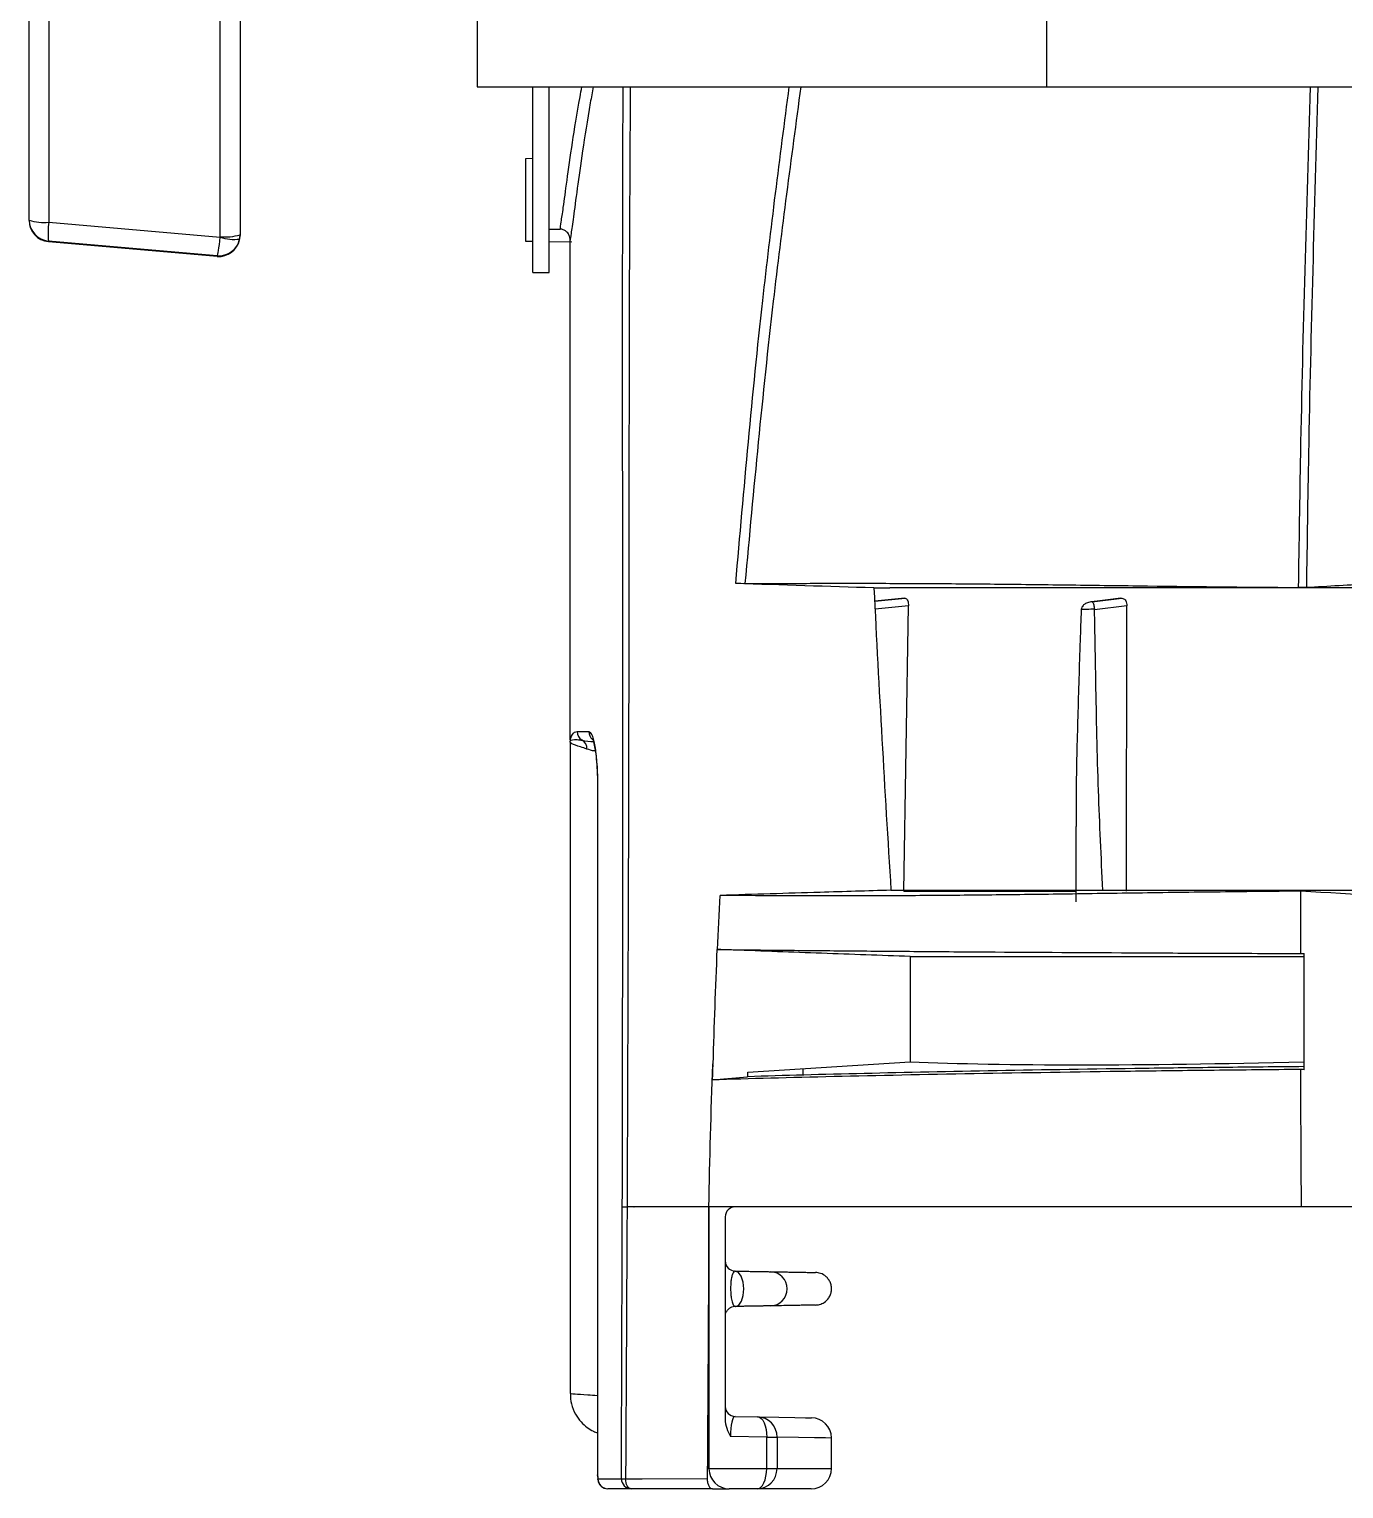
# Model space of a CAD drawing. Extents: x 9.3 to 87.2, y 1.1 to 68.8.
# Drawn here: x 32.254 to 36.15, y 54.546 to 58.873 of the extents above; entities that cross this region are included whole.
import ezdxf

# ---------------------------------------------------------------- set-up
doc = ezdxf.new("R2010")
doc.units = 0
doc.header["$MEASUREMENT"] = 0
doc.layers.add('OBJECT', color=7, linetype='CONTINUOUS')

msp = doc.modelspace()

# ---------------------------------------------------------------- linework, layer by layer
at = {"layer": 'OBJECT'}
for p, q in [((33.5815, 60.2018), (33.5815, 58.7018)), ((35.2685, 60.2018), (35.2685, 58.7018)), ((32.2535, 58.3073), (32.2535, 59.3966)), ((32.3117, 59.3899), (32.3117, 58.3006)), ((32.8197, 58.2579), (32.8197, 59.3901)), ((32.8785, 59.2098), (32.8785, 58.2638)), ((33.5815, 58.7018), (35.2685, 58.7018)), ((33.7465, 58.1518), (33.7465, 58.7018)), ((33.7945, 58.1518), (33.7945, 58.7018)), ((35.2685, 58.7018), (37.4855, 58.7018)), ((33.7465, 58.4892), (33.7245, 58.4888)), ((33.7245, 58.4888), (33.7245, 58.2448)), ((32.2535, 58.3057), (32.2535, 58.3073)), ((32.3117, 58.3006), (32.8195, 58.2563)), ((32.8106, 58.2015), (32.3106, 58.245)), ((32.3106, 58.245), (32.3106, 58.2435)), ((32.8785, 58.2638), (32.8785, 58.2618)), ((33.7245, 58.2448), (33.7465, 58.2444)), ((33.7945, 58.2801), (33.8272, 58.2801)), ((33.8567, 58.2434), (33.8567, 58.2473)), ((32.3106, 58.2435), (32.8106, 58.1996)), ((32.8106, 58.1996), (32.8106, 58.2015)), ((33.7945, 58.2436), (33.8616, 58.2424)), ((33.7465, 58.1518), (33.7945, 58.1518)), ((34.7595, 57.177), (34.8502, 57.1858)), ((34.8485, 57.1858), (34.7595, 57.1771)), ((34.8481, 57.1857), (34.7595, 57.1771)), ((34.8595, 57.1635), (34.7608, 57.1539)), ((34.8457, 56.3176), (34.8595, 57.1635)), ((35.4879, 57.1857), (35.4008, 57.175)), ((35.4893, 57.1858), (35.4039, 57.1753)), ((35.4039, 57.1753), (35.4045, 57.1753)), ((35.4045, 57.1753), (35.492, 57.1858)), ((35.5074, 57.1635), (35.4111, 57.152)), ((35.4879, 57.1856), (35.4893, 57.1858)), ((35.5062, 56.3176), (35.5074, 57.1635)), ((35.3717, 57.1527), (35.3716, 57.151)), ((35.4111, 57.152), (35.411, 57.1535)), ((33.8563, 56.7618), (33.8564, 56.7592)), ((33.8565, 56.7593), (33.8565, 54.8283)), ((33.9376, 56.6358), (33.9377, 54.5877)), ((35.3557, 56.5093), (35.3555, 56.2855)), ((34.8457, 56.3176), (35.3553, 56.3176)), ((34.292, 56.1447), (34.2939, 56.1447)), ((34.8646, 56.1238), (36.0325, 56.1238)), ((34.8646, 56.1238), (34.8646, 55.8118)), ((36.0225, 56.1327), (36.0325, 56.1331)), ((34.2796, 55.8041), (34.2797, 55.8054)), ((34.3834, 55.781), (34.8646, 55.8118)), ((34.5465, 55.7914), (34.5465, 55.7723)), ((34.2781, 55.7581), (34.383, 55.7676)), ((34.0452, 55.3818), (34.0256, 55.3818)), ((34.0452, 55.3818), (34.047, 55.3818)), ((34.0795, 55.3818), (34.047, 55.3818)), ((34.2683, 55.3818), (34.0795, 55.3818)), ((34.2683, 55.3818), (34.2683, 54.6058)), ((34.2683, 54.6054), (34.2683, 55.3818)), ((34.3165, 55.3518), (34.3165, 54.752)), ((36.4955, 55.3818), (36.0245, 55.3818)), ((34.3475, 55.0863), (34.346, 55.0863)), ((34.346, 54.7603), (34.4124, 54.7591)), ((33.9377, 54.7116), (33.9377, 54.5877)), ((34.4395, 54.6991), (34.3325, 54.701)), ((34.4395, 54.6058), (34.4395, 54.6991)), ((34.4395, 54.6991), (34.4701, 54.6991)), ((34.4701, 54.6991), (34.4701, 54.6058)), ((34.6315, 54.6058), (34.6315, 54.6963)), ((33.9378, 54.5877), (33.9381, 54.5877)), ((33.9379, 54.5852), (33.9381, 54.5877)), ((33.9389, 54.5733), (33.9391, 54.5758)), ((34.2683, 54.6058), (34.4395, 54.6058)), ((34.4395, 54.6058), (34.4701, 54.6058)), ((34.4701, 54.6058), (34.6315, 54.6058)), ((34.2786, 54.5458), (34.0382, 54.5458)), ((34.2786, 54.5458), (34.3283, 54.5458)), ((34.4113, 54.5458), (34.3283, 54.5458)), ((34.5715, 54.5458), (34.4113, 54.5458))]:
    msp.add_line(p, q, dxfattribs=at)
at = {"layer": 'OBJECT', "flags": 128}
for points in [[(33.9381, 56.6358), (33.9378, 56.6358), (33.9378, 56.6358)], [(34.3475, 55.0863), (34.3569, 55.0905), (34.3647, 55.1019), (34.3698, 55.1188), (34.3714, 55.1388), (34.3693, 55.1588), (34.3637, 55.1758), (34.3556, 55.1872), (34.3461, 55.1913)], [(34.3442, 55.0876), (34.346, 55.0863), (34.346, 55.0863), (34.346, 55.0863)], [(34.4124, 54.7591), (34.4178, 54.7579), (34.423, 54.7544), (34.4278, 54.7488), (34.4319, 54.7414), (34.4352, 54.7323), (34.4377, 54.722), (34.4391, 54.7108), (34.4395, 54.6991)], [(34.4124, 54.7591), (34.4755, 54.758), (34.523, 54.7572), (34.5547, 54.7566), (34.5706, 54.7564), (34.5726, 54.7563)], [(34.6315, 54.6963), (34.6295, 54.6964), (34.6136, 54.6966), (34.5816, 54.6972), (34.5338, 54.698), (34.4701, 54.6991)], [(34.0212, 54.5754), (34.0705, 54.5756), (34.2632, 54.5762)], [(34.0382, 54.5458), (34.0349, 54.5464), (34.0318, 54.548), (34.0288, 54.5508), (34.0262, 54.5544), (34.0241, 54.5589), (34.0225, 54.564), (34.0215, 54.5696), (34.0212, 54.5754)], [(34.4113, 54.5458), (34.4168, 54.547), (34.4221, 54.5504), (34.427, 54.5559), (34.4312, 54.5634), (34.4347, 54.5725), (34.4373, 54.5828), (34.4389, 54.5941), (34.4395, 54.6058)]]:
    msp.add_lwpolyline(points, dxfattribs=at)
at = {"layer": 'OBJECT'}
for centre, radius, start, end in [((32.298, 58.4372), 0.1373, 251.0982, 275.7113), ((32.316, 58.3073), 0.0625, 180.0006, 265.0003), ((32.316, 58.3057), 0.0625, 180.0005, 265.0005), ((32.5349, 58.2684), 0.2256, 171.8048, 185.9516), ((32.8599, 58.3778), 0.128, 251.6345, 277.7834), ((32.835, 58.4017), 0.1446, 263.9438, 287.5388), ((33.9074, 56.7908), 0.03, 180.0062, 239.7236), ((33.9425, 56.7908), 0.0301, 179.9883, 230.1936), ((33.8771, 56.7394), 0.0297, 359.1646, 59.2732), ((34.0267, 55.7386), 0.3568, 267.5517, 269.8152), ((34.3465, 55.3518), 0.03, 90, 180), ((34.4494, 55.1388), 0.0507, 271.7844, 88.2808), ((34.3465, 54.7903), 0.03, 180, 269), ((34.4107, 54.6998), 0.0594, 359.3881, 88.4236), ((34.5715, 54.6963), 0.06, 1.0591, 89), ((33.9678, 54.5877), 0.03, 179.9987, 184.7488), ((33.9688, 54.5758), 0.03, 184.7785, 270), ((33.969, 54.5756), 0.0298, 179.703, 269.7012), ((34.0226, 54.8057), 0.2303, 266.5752, 269.6526), ((34.0385, 54.5755), 0.0297, 179.4544, 269.4446), ((34.2083, 54.6058), 0.06, 359.621, 0), ((34.4107, 54.6052), 0.0594, 270.5897, 0.5783), ((34.5715, 54.6058), 0.06, 270, 0)]:
    msp.add_arc(centre, radius, start, end, dxfattribs=at)
for centre, major_axis, ratio, start_param, end_param in [((32.816, 58.2637), (0.0055, 0.0623), 0.06666, 3.147047, 4.598987), ((32.816, 58.2637), (0.0465, 0.0418), 0.999308, 3.894099, 5.346038), ((32.816, 58.2618), (-0.0427, 0.0457), 0.999311, 2.301781, 3.75372), ((32.8122, 58.2578), (0.00209, 0.00721), 0.999287, 4.78844, 4.994564), ((32.816, 58.2638), (0.0201, 0.0592), 0.999925, 4.834488, 5.040612), ((32.816, 58.2618), (0.0607, -0.0147), 0.9999, 0.031866, 0.237989), ((38.0966, 57.5007), (3.6002, 0.2845), 0.037544, 3.584565, 3.585682), ((38.0986, 57.5007), (3.6002, 0.229), 0.060072, 3.897869, 3.898987), ((38.1065, 56.1246), (3.68, 0.2402), 0.058259, 3.63072, 4.109865), ((34.3465, 54.7003), (-0.0006, 0.06), 0.234538, 6.276687, 7.83929), ((34.3283, 54.6058), (0.0424, -0.0424), 0.999956, 3.933617, 5.497798)]:
    msp.add_ellipse(centre, major_axis=major_axis, ratio=ratio, start_param=start_param, end_param=end_param, dxfattribs=at)
for points, knots in [([(33.8272, 58.2801), (33.8281, 58.286), (33.8299, 58.2978), (33.8368, 58.3451), (33.8471, 58.4207), (33.8626, 58.5332), (33.8783, 58.6294), (33.8897, 58.6919), (33.8915, 58.7018)], [0, 0, 0, 0, 0.164207, 0.331413, 0.538557, 0.751781, 0.960855, 1, 1, 1, 1]), ([(33.925, 58.7018), (33.9222, 58.6859), (33.9095, 58.6145), (33.8928, 58.511), (33.8771, 58.3954), (33.8664, 58.3142), (33.8588, 58.2613), (33.8574, 58.252), (33.8567, 58.2473)], [0, 0, 0, 0, 0.056592, 0.254461, 0.445151, 0.641254, 0.818364, 1, 1, 1, 1]), ([(34.0115, 55.3821), (34.0124, 55.8719), (34.0144, 56.8514), (34.0114, 57.958), (34.0135, 58.5748), (34.0139, 58.7018)], [0, 0, 0, 0, 0.442595, 0.885233, 1, 1, 1, 1]), ([(34.035, 58.7018), (34.0343, 58.5748), (34.0308, 57.958), (34.0315, 56.8513), (34.0275, 55.8716), (34.0256, 55.3818)], [0, 0, 0, 0, 0.114755, 0.557372, 1, 1, 1, 1]), ([(34.3478, 57.2297), (34.3722, 57.5096), (34.4151, 58.0014), (34.4788, 58.4909), (34.5062, 58.7018)], [0, 0, 0, 0, 0.5692, 1, 1, 1, 1]), ([(34.5405, 58.7018), (34.512, 58.4902), (34.4461, 58.0006), (34.4007, 57.5086), (34.375, 57.2292)], [0, 0, 0, 0, 0.4320789, 1, 1, 1, 1]), ([(36.0161, 57.218), (36.018, 57.3501), (36.0252, 57.845), (36.0402, 58.3394), (36.0512, 58.7018)], [0, 0, 0, 0, 0.266884, 1, 1, 1, 1]), ([(36.0733, 58.7018), (36.0627, 58.3395), (36.0481, 57.8453), (36.0411, 57.3505), (36.0392, 57.2184)], [0, 0, 0, 0, 0.733039, 1, 1, 1, 1]), ([(33.8567, 58.2473), (33.8568, 58.2491), (33.8567, 58.2513), (33.8557, 58.2568), (33.8549, 58.26), (33.8513, 58.2671), (33.8487, 58.2709), (33.8422, 58.2759), (33.8396, 58.2774), (33.8337, 58.2795), (33.8305, 58.2801), (33.8272, 58.2801)], [0, 0, 0, 0, 0.25, 0.25, 0.5, 0.5, 0.75, 0.75, 0.875, 0.875, 1, 1, 1, 1]), ([(33.8563, 58.2434), (33.8563, 58.1756), (33.8563, 57.9985), (33.8561, 57.713), (33.8562, 57.3856), (33.8563, 57.0698), (33.8563, 56.8626), (33.8563, 56.7651)], [0, 0, 0, 0, 0.137708, 0.359236, 0.579534, 0.802141, 1, 1, 1, 1]), ([(34.375, 57.2292), (34.4266, 57.2296), (34.4806, 57.2299), (34.5929, 57.2303), (34.6514, 57.2304), (34.7728, 57.2303), (34.8358, 57.2301), (34.966, 57.2294), (35.0331, 57.2289), (35.1712, 57.2276), (35.2421, 57.2268), (35.3879, 57.2249), (35.4628, 57.2239), (35.6918, 57.221), (35.8508, 57.2192), (36.0161, 57.218)], [0, 0, 0, 0, 0.125, 0.125, 0.25, 0.25, 0.375, 0.375, 0.5, 0.5, 0.625, 0.625, 0.75, 0.75, 1, 1, 1, 1]), ([(36.7865, 57.2168), (36.6837, 57.2168), (36.5828, 57.2168), (36.3849, 57.2168), (36.2879, 57.2168), (36.098, 57.2168), (36.0056, 57.2168), (35.871, 57.2168), (35.8268, 57.2168), (35.7397, 57.2168), (35.6968, 57.2168), (35.5703, 57.2168), (35.4892, 57.2168), (35.3723, 57.2168), (35.3341, 57.2168), (35.2594, 57.2168), (35.2229, 57.2168), (35.1159, 57.2168), (35.0483, 57.2168), (34.9526, 57.2168), (34.9216, 57.2168), (34.8765, 57.2168), (34.8617, 57.2168), (34.8326, 57.2168), (34.8183, 57.2168), (34.804, 57.2168)], [0, 0, 0, 0, 0.125, 0.125, 0.25, 0.25, 0.375, 0.375, 0.4375, 0.4375, 0.5, 0.5, 0.625, 0.625, 0.6875, 0.6875, 0.75, 0.75, 0.875, 0.875, 0.9375, 0.9375, 0.96875, 0.96875, 1, 1, 1, 1]), ([(36.0392, 57.2184), (36.0364, 57.2183), (36.0331, 57.2181), (36.0253, 57.218), (36.0209, 57.218), (36.0161, 57.218)], [0, 0, 0, 0, 0.5, 0.5, 1, 1, 1, 1]), ([(36.0392, 57.2184), (36.1036, 57.2222), (36.168, 57.226), (36.2324, 57.2297), (36.3147, 57.2344), (36.397, 57.239), (36.4794, 57.2436)], [0.00042223, 0.00042223, 0.00042223, 0.00042223, 0.00998302, 0.00998302, 0.00998302, 0.02220394, 0.02220394, 0.02220394, 0.02220394]), ([(34.8502, 57.1858), (34.8513, 57.1855), (34.8535, 57.185), (34.8564, 57.1811), (34.8585, 57.1753), (34.8595, 57.169), (34.8595, 57.1649), (34.8595, 57.1635)], [0, 0, 0, 0, 0.2177678, 0.4355227, 0.6536907, 0.8731368, 1, 1, 1, 1]), ([(35.4039, 57.1753), (35.4039, 57.1753), (35.4015, 57.1751), (35.3948, 57.1743), (35.3853, 57.1712), (35.3775, 57.1654), (35.373, 57.1592), (35.3722, 57.1549), (35.3717, 57.1527)], [0, 0, 0, 0, 0.00456, 0.169626, 0.473653, 0.691286, 0.845259, 1, 1, 1, 1]), ([(35.4045, 57.1753), (35.4045, 57.1753), (35.4048, 57.1752), (35.4056, 57.1744), (35.4071, 57.1716), (35.4087, 57.1667), (35.4101, 57.1605), (35.4107, 57.1558), (35.411, 57.1535)], [0, 0, 0, 0, 0.005291, 0.18147, 0.410797, 0.614402, 0.806988, 1, 1, 1, 1]), ([(35.492, 57.1858), (35.4938, 57.1855), (35.4973, 57.185), (35.502, 57.1811), (35.5054, 57.1753), (35.5071, 57.169), (35.5073, 57.1649), (35.5074, 57.1635)], [0, 0, 0, 0, 0.217774, 0.435526, 0.653691, 0.873137, 1, 1, 1, 1]), ([(35.3716, 57.151), (35.3705, 57.1209), (35.3667, 57.0156), (35.3613, 56.8351), (35.3564, 56.6513), (35.3565, 56.5427), (35.3565, 56.5093)], [0, 0, 0, 0, 0.140929, 0.492249, 0.843576, 1, 1, 1, 1]), ([(35.411, 57.1535), (35.4036, 57.1532), (35.3883, 57.1528), (35.3774, 57.1528), (35.3717, 57.1527)], [0, 0, 0, 0, 0.488035, 1, 1, 1, 1]), ([(35.4358, 56.3203), (35.4311, 56.4187), (35.4212, 56.625), (35.4157, 56.9023), (35.4124, 57.0811), (35.4111, 57.152)], [0, 0, 0, 0, 0.355051, 0.744352, 1, 1, 1, 1]), ([(33.8566, 56.7651), (33.8571, 56.767), (33.8582, 56.7708), (33.8668, 56.7897), (33.8749, 56.7905), (33.8774, 56.7908)], [0, 0, 0, 0, 0.39126, 0.81108, 1, 1, 1, 1]), ([(33.9124, 56.7908), (33.9152, 56.7908), (33.918, 56.7877), (33.9222, 56.778), (33.9236, 56.774), (33.9263, 56.7642), (33.9276, 56.7585), (33.9302, 56.7453), (33.9314, 56.7377), (33.9331, 56.7252), (33.9336, 56.7209), (33.9346, 56.7117), (33.935, 56.7068), (33.9363, 56.6919), (33.937, 56.6814), (33.9379, 56.659), (33.9381, 56.6475), (33.9381, 56.6358)], [0, 0, 0, 0, 0.25, 0.25, 0.375, 0.375, 0.5, 0.5, 0.625, 0.625, 0.6875, 0.6875, 0.75, 0.75, 0.875, 0.875, 1, 1, 1, 1]), ([(33.8564, 56.7618), (33.8565, 56.7618), (33.8565, 56.7619), (33.8584, 56.7649), (33.8689, 56.7687), (33.8872, 56.7657), (33.8922, 56.7649)], [0, 0, 0, 0, 0.025517, 0.174703, 0.771823, 1, 1, 1, 1]), ([(33.9067, 56.7389), (33.9002, 56.7411), (33.8795, 56.7479), (33.8618, 56.7532), (33.8565, 56.7594), (33.8566, 56.7593), (33.8566, 56.7593)], [0, 0, 0, 0, 0.207804, 0.661614, 0.973314, 1, 1, 1, 1]), ([(33.9312, 56.733), (33.9306, 56.7331), (33.921, 56.7338), (33.9136, 56.7365), (33.9067, 56.7389)], [0, 0, 0, 0, 0.059509, 1, 1, 1, 1]), ([(33.9229, 56.7697), (33.9228, 56.7698), (33.9226, 56.7702), (33.9256, 56.7631), (33.9295, 56.7464), (33.9337, 56.719), (33.9366, 56.684), (33.938, 56.6541), (33.9377, 56.6368), (33.9376, 56.6328)], [0, 0, 0, 0, 0.048242, 0.195481, 0.379764, 0.585446, 0.760281, 0.945538, 1, 1, 1, 1]), ([(36.023, 56.3175), (35.9366, 56.3168), (35.8517, 56.3159), (35.6851, 56.3139), (35.6033, 56.3128), (35.4433, 56.3105), (35.365, 56.3094), (35.2122, 56.3073), (35.1378, 56.3064), (34.9931, 56.305), (34.9228, 56.3044), (34.7862, 56.3037), (34.72, 56.3035), (34.5286, 56.3034), (34.4104, 56.304), (34.3018, 56.305)], [0, 0, 0, 0, 0.125, 0.125, 0.25, 0.25, 0.375, 0.375, 0.5, 0.5, 0.625, 0.625, 0.75, 0.75, 1, 1, 1, 1]), ([(34.8312, 56.3203), (34.944, 56.3203), (35.0712, 56.3203), (35.3543, 56.3203), (35.5084, 56.3203), (35.7579, 56.3203), (35.8437, 56.3203), (36.0202, 56.3203), (36.111, 56.3203), (36.3908, 56.3203), (36.5849, 56.3203), (36.7865, 56.3203)], [0, 0, 0, 0, 0.25, 0.25, 0.5, 0.5, 0.625, 0.625, 0.75, 0.75, 1, 1, 1, 1]), ([(34.8646, 56.1238), (34.7772, 56.127), (34.6897, 56.1302), (34.6023, 56.1334), (34.5585, 56.135), (34.5148, 56.1366), (34.4711, 56.1382), (34.4274, 56.1398), (34.3836, 56.1414), (34.3399, 56.143), (34.3239, 56.1436), (34.3079, 56.1442), (34.292, 56.1447)], [0, 0, 0, 0, 0.00666965, 0.00666965, 0.00666965, 0.01000448, 0.01000448, 0.01000448, 0.0133393, 0.0133393, 0.0133393, 0.01455811, 0.01455811, 0.01455811, 0.01455811]), ([(34.2939, 56.1447), (34.3485, 56.144), (34.4055, 56.1434), (34.5245, 56.1422), (34.5864, 56.1416), (34.7145, 56.1404), (34.7808, 56.1399), (34.918, 56.1388), (34.9888, 56.1382), (35.2071, 56.1367), (35.3608, 56.1358), (35.6016, 56.1345), (35.6837, 56.1341), (35.8508, 56.1334), (35.9359, 56.1331), (36.0225, 56.1327)], [0, 0, 0, 0, 0.125, 0.125, 0.25, 0.25, 0.375, 0.375, 0.5, 0.5, 0.75, 0.75, 0.875, 0.875, 1, 1, 1, 1]), ([(36.0226, 55.7889), (35.9354, 55.7881), (35.8497, 55.7872), (35.6813, 55.7854), (35.5987, 55.7844), (35.356, 55.7812), (35.2011, 55.7788), (34.9075, 55.7736), (34.7687, 55.7707), (34.5093, 55.7647), (34.3888, 55.7614), (34.2781, 55.7581)], [0, 0, 0, 0, 0.125, 0.125, 0.25, 0.25, 0.5, 0.5, 0.75, 0.75, 1, 1, 1, 1]), ([(36.0325, 55.7974), (35.9508, 55.7966), (35.8705, 55.7958), (35.7125, 55.794), (35.6349, 55.7931), (35.4068, 55.79), (35.2609, 55.7877), (34.9836, 55.7827), (34.8521, 55.7799), (34.6051, 55.774), (34.4897, 55.7709), (34.383, 55.7676)], [0, 0, 0, 0, 0.125, 0.125, 0.25, 0.25, 0.5, 0.5, 0.75, 0.75, 1, 1, 1, 1]), ([(34.0088, 54.5758), (34.0093, 54.7102), (34.0098, 54.8446), (34.0107, 55.1133), (34.0111, 55.2477), (34.0115, 55.3821)], [0, 0, 0, 0, 0.5, 0.5, 1, 1, 1, 1]), ([(34.0256, 55.3818), (34.0249, 55.2474), (34.0242, 55.113), (34.0227, 54.8442), (34.022, 54.7098), (34.0212, 54.5754)], [0, 0, 0, 0, 0.5, 0.5, 1, 1, 1, 1]), ([(36.0245, 55.3818), (35.8487, 55.3818), (35.6793, 55.3818), (35.4346, 55.3818), (35.3548, 55.3818), (35.1992, 55.3818), (35.1232, 55.3818), (35.0122, 55.3818), (34.9757, 55.3818), (34.9038, 55.3818), (34.8684, 55.3818), (34.764, 55.3818), (34.6966, 55.3818), (34.5014, 55.3818), (34.3803, 55.3818), (34.2683, 55.3818)], [0, 0, 0, 0, 0.25, 0.25, 0.375, 0.375, 0.5, 0.5, 0.5625, 0.5625, 0.625, 0.625, 0.75, 0.75, 1, 1, 1, 1]), ([(34.3165, 55.2213), (34.3165, 55.2135), (34.3197, 55.2058), (34.3306, 55.1947), (34.3383, 55.1914), (34.346, 55.1913)], [0, 0, 0, 0, 0.5, 0.5, 1, 1, 1, 1]), ([(34.346, 55.1913), (34.346, 55.1913), (34.3455, 55.1913), (34.3435, 55.1909), (34.3402, 55.1874), (34.3366, 55.178), (34.334, 55.1652), (34.3325, 55.15), (34.3323, 55.1332), (34.3331, 55.122), (34.3344, 55.1105), (34.3367, 55.099), (34.3404, 55.0893), (34.3431, 55.0881), (34.3442, 55.0876)], [0, 0, 0, 0, 0.000013, 0.039662, 0.166076, 0.277051, 0.374777, 0.464889, 0.555728, 0.64945, 0.65778, 0.778269, 0.913569, 1, 1, 1, 1]), ([(34.3461, 55.1913), (34.3488, 55.1912), (34.3541, 55.1911), (34.3618, 55.191), (34.3693, 55.1909), (34.3765, 55.1908), (34.3835, 55.1906), (34.3902, 55.1905), (34.3966, 55.1904), (34.4028, 55.1903), (34.4088, 55.1902), (34.4164, 55.1901), (34.425, 55.1899), (34.434, 55.1897), (34.4413, 55.1896), (34.4471, 55.1895), (34.4496, 55.1895), (34.4509, 55.1895)], [0, 0, 0, 0, 0.050111, 0.099875, 0.149398, 0.198784, 0.248139, 0.29757, 0.347181, 0.397079, 0.447364, 0.498139, 0.600094, 0.700384, 0.799874, 0.899451, 1, 1, 1, 1]), ([(34.4509, 55.1895), (34.4548, 55.1894), (34.4624, 55.1893), (34.4733, 55.1891), (34.4834, 55.1889), (34.4927, 55.1887), (34.5014, 55.1886), (34.5153, 55.1883), (34.5329, 55.188), (34.549, 55.1877), (34.56, 55.1875), (34.5675, 55.1874), (34.5736, 55.1873), (34.5783, 55.1872), (34.5817, 55.1872), (34.5837, 55.1871), (34.5839, 55.1871), (34.584, 55.1871)], [0, 0, 0, 0, 0.045155, 0.088908, 0.131263, 0.17222, 0.211782, 0.249951, 0.37493, 0.499937, 0.5714, 0.642833, 0.714249, 0.785662, 0.857082, 0.928524, 1, 1, 1, 1]), ([(34.584, 55.0905), (34.588, 55.0908), (34.5971, 55.0917), (34.6115, 55.0984), (34.6225, 55.1093), (34.6289, 55.1217), (34.6317, 55.1329), (34.6317, 55.1449), (34.6287, 55.1564), (34.6233, 55.1666), (34.614, 55.177), (34.6006, 55.1853), (34.5892, 55.1866), (34.584, 55.1871)], [0, 0, 0, 0, 0.080493, 0.182999, 0.310453, 0.383342, 0.460575, 0.540175, 0.619771, 0.696994, 0.769871, 0.89735, 1, 1, 1, 1]), ([(34.3188, 55.0677), (34.3201, 55.0702), (34.3226, 55.0753), (34.3288, 55.0811), (34.3361, 55.0853), (34.3414, 55.0863), (34.3441, 55.0868)], [0, 0, 0, 0, 0.2597911, 0.5126437, 0.7591795, 1, 1, 1, 1]), ([(34.451, 55.0881), (34.4504, 55.0881), (34.4492, 55.0881), (34.4469, 55.0881), (34.4443, 55.088), (34.4413, 55.088), (34.4379, 55.0879), (34.4341, 55.0879), (34.4299, 55.0878), (34.4253, 55.0877), (34.4204, 55.0876), (34.4133, 55.0875), (34.4038, 55.0873), (34.3913, 55.0871), (34.3777, 55.0869), (34.3632, 55.0866), (34.3528, 55.0864), (34.3475, 55.0863)], [0, 0, 0, 0, 0.050455, 0.100558, 0.150414, 0.200131, 0.249817, 0.29958, 0.349527, 0.399766, 0.450401, 0.501535, 0.602538, 0.702058, 0.800916, 0.899952, 1, 1, 1, 1]), ([(34.584, 55.0905), (34.584, 55.0905), (34.584, 55.0905), (34.5834, 55.0905), (34.5824, 55.0904), (34.5811, 55.0904), (34.5793, 55.0904), (34.5772, 55.0903), (34.5747, 55.0903), (34.5717, 55.0903), (34.5684, 55.0902), (34.5646, 55.0901), (34.5605, 55.0901), (34.556, 55.09), (34.5473, 55.0898), (34.5329, 55.0896), (34.5104, 55.0892), (34.4832, 55.0887), (34.4621, 55.0883), (34.451, 55.0881)], [0, 0, 0, 0, 0.038485, 0.076959, 0.115425, 0.153885, 0.192341, 0.230795, 0.269248, 0.307703, 0.346161, 0.384625, 0.423097, 0.461577, 0.50007, 0.62505, 0.750056, 0.868724, 1, 1, 1, 1]), ([(33.858, 54.8283), (33.8576, 54.8283), (33.854, 54.8286), (33.8698, 54.8274), (33.8974, 54.8255), (33.9277, 54.8233), (33.9377, 54.8226)], [0, 0, 0, 0, 0.059035, 0.435282, 0.814141, 1, 1, 1, 1]), ([(33.8575, 54.8282), (33.8579, 54.8178), (33.8586, 54.7964), (33.871, 54.7677), (33.8877, 54.7443), (33.9065, 54.7276), (33.9232, 54.7171), (33.9338, 54.7131), (33.9377, 54.7116)], [0, 0, 0, 0, 0.205861, 0.421785, 0.609811, 0.774542, 0.916378, 1, 1, 1, 1]), ([(34.3165, 54.752), (34.3165, 54.7427), (34.3181, 54.7337), (34.3238, 54.7165), (34.3278, 54.7085), (34.3325, 54.701)], [0, 0, 0, 0, 0.5, 0.5, 1, 1, 1, 1]), ([(33.9379, 54.5852), (33.9382, 54.5825), (33.9385, 54.5785), (33.9388, 54.5745), (33.9389, 54.5733)], [0, 0, 0, 0, 0.699995, 1, 1, 1, 1]), ([(34.2632, 54.5762), (34.2631, 54.5722), (34.2635, 54.5683), (34.265, 54.5609), (34.2662, 54.5575), (34.2705, 54.5491), (34.2745, 54.5458), (34.2786, 54.5458)], [0, 0, 0, 0, 0.25, 0.25, 0.5, 0.5, 1, 1, 1, 1])]:
    msp.add_open_spline(points, degree=3, knots=knots, dxfattribs=at)
for points in [[(34.7573, 57.2167), (34.6208, 57.2207), (34.4843, 57.2251), (34.3478, 57.2297)], [(34.375, 57.2292), (34.3684, 57.2291), (34.3589, 57.2293), (34.3478, 57.2297)], [(34.7573, 57.2167), (34.7726, 57.2167), (34.7883, 57.2168), (34.8043, 57.2168)], [(34.7573, 57.2167), (34.7722, 56.9175), (34.7889, 56.6187), (34.8077, 56.3203)], [(33.8774, 56.7908), (33.8862, 56.7908), (33.8979, 56.7908), (33.9124, 56.7908)], [(33.8922, 56.7649), (33.9023, 56.7625), (33.9144, 56.7608), (33.9286, 56.7608)], [(33.9381, 56.6358), (33.9385, 55.9531), (33.9382, 55.2704), (33.9381, 54.5877)], [(34.2939, 56.1447), (34.2964, 56.1981), (34.299, 56.2516), (34.3018, 56.305)], [(34.5979, 56.314), (34.4992, 56.311), (34.4005, 56.308), (34.3018, 56.305)], [(34.8077, 56.3203), (34.7378, 56.3183), (34.6678, 56.3161), (34.5979, 56.314)], [(34.8077, 56.3203), (34.8154, 56.3203), (34.8233, 56.3203), (34.8312, 56.3203)], [(36.0225, 56.1327), (36.0226, 56.1943), (36.0227, 56.2559), (36.023, 56.3175)], [(36.4932, 56.2906), (36.3365, 56.2993), (36.1797, 56.3082), (36.023, 56.3175)], [(34.292, 56.1447), (34.2871, 56.0316), (34.2832, 55.9185), (34.2797, 55.8054)], [(36.0325, 55.788), (36.0325, 55.903), (36.0325, 56.0181), (36.0325, 56.1331)], [(34.2683, 55.3818), (34.2707, 55.5226), (34.2746, 55.6633), (34.2796, 55.8041)], [(34.2796, 55.8041), (34.2791, 55.7887), (34.2786, 55.7734), (34.2781, 55.7581)], [(34.383, 55.7676), (34.3831, 55.7721), (34.3833, 55.7765), (34.3834, 55.781)], [(36.0245, 55.3818), (36.0235, 55.5175), (36.0229, 55.6532), (36.0226, 55.7889)], [(36.0325, 55.788), (36.0292, 55.7883), (36.0259, 55.7886), (36.0226, 55.7889)], [(34.2683, 55.3818), (34.2667, 55.1133), (34.265, 54.8447), (34.2632, 54.5762)], [(33.9381, 54.5877), (33.9385, 54.5838), (33.9388, 54.5798), (33.9391, 54.5758)], [(33.9391, 54.5758), (33.9589, 54.5758), (33.9821, 54.5758), (34.0088, 54.5758)], [(34.0382, 54.5458), (34.0116, 54.5458), (33.9885, 54.5458), (33.9688, 54.5458)]]:
    msp.add_open_spline(points, degree=3, dxfattribs=at)

doc.saveas('drawing.dxf')
